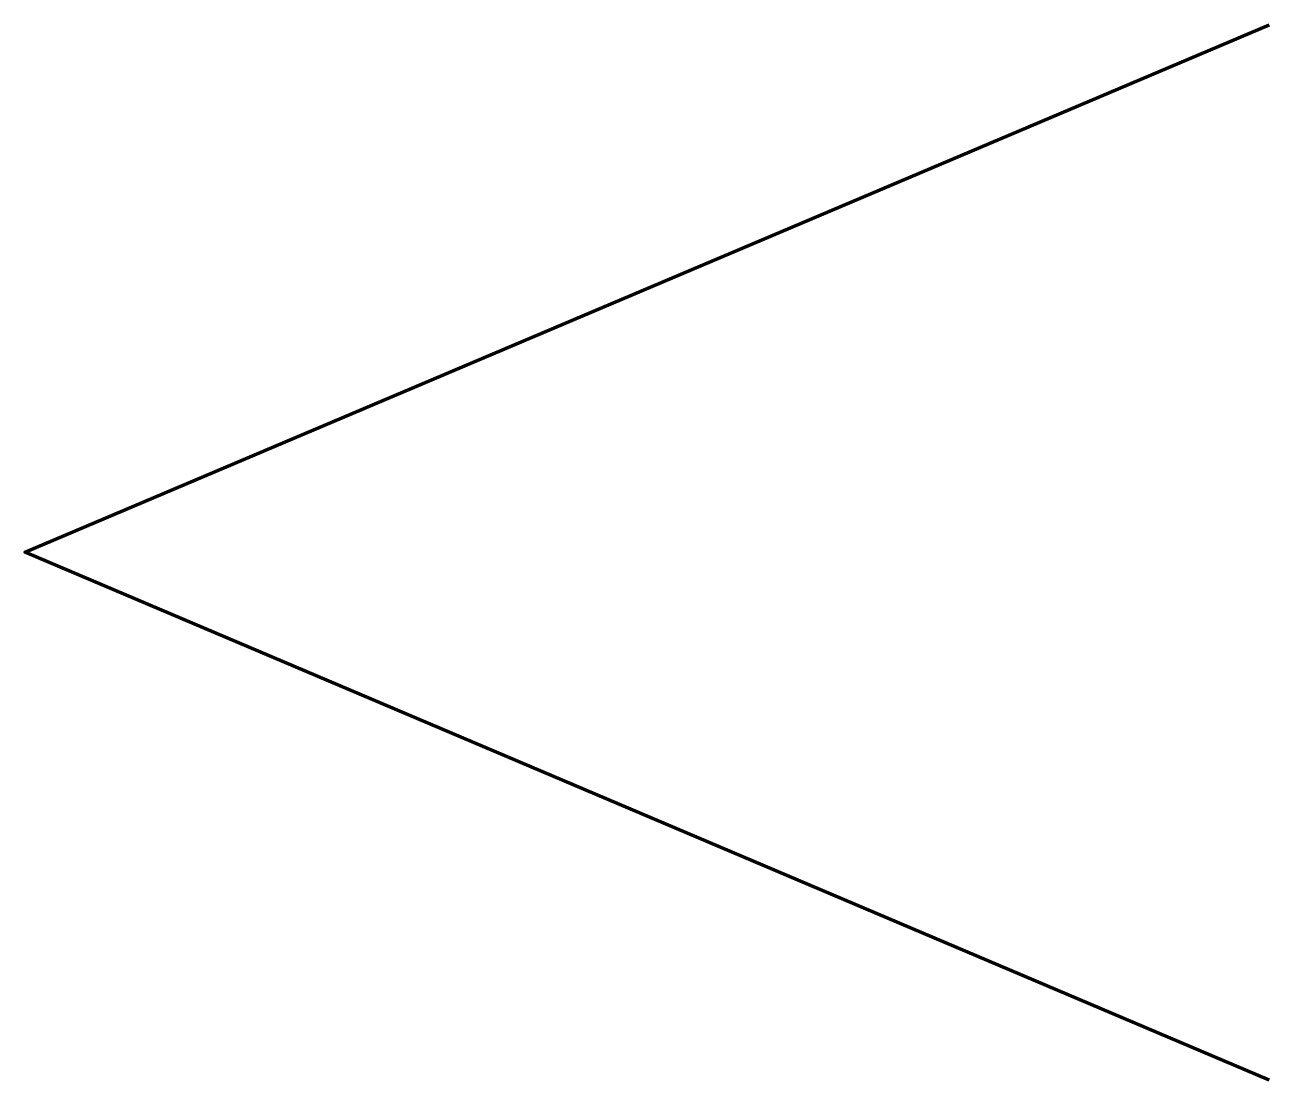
# Model space of a CAD drawing. Extents: x 1159 to 1897, y -1415 to -788.
import ezdxf

# ---------------------------------------------------------------- set-up
doc = ezdxf.new("R2010")
doc.units = 0
doc.header["$MEASUREMENT"] = 0
doc.layers.add('sonorus_path', color=7, linetype='Continuous', lineweight=0)

msp = doc.modelspace()

# ---------------------------------------------------------------- linework, layer by layer
at = {"layer": 'sonorus_path', "color": 7, "lineweight": 140}
msp.add_lwpolyline([(1897.1, -1414.65), (1158.55, -1101.44), (1897.1, -788.43)], dxfattribs=at)

doc.saveas('drawing.dxf')
